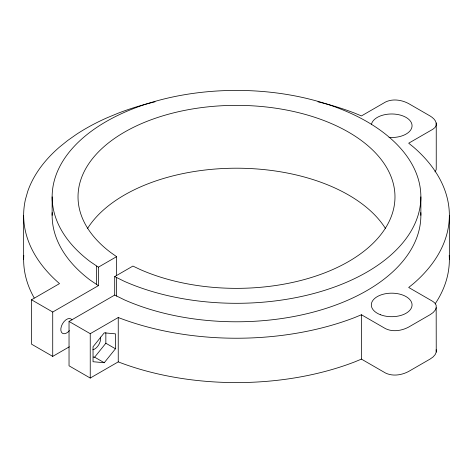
<?xml version="1.0" encoding="UTF-8"?>
<svg xmlns="http://www.w3.org/2000/svg" width="473" height="473" viewBox="0 0 473 473"><rect width="100%" height="100%" fill="white"/><g stroke="black" fill="none" stroke-linecap="round" stroke-linejoin="round"><path stroke-width="0.71" d="M317.957 101.807A212.85 122.885 0 0 1 354.756 113.159L361.437 115.926L385.554 102.002C392.809 98.496 401.595 99.886 408.524 103.528L430.164 116.021C433.386 117.978 436.963 121.189 436.171 125.357L435 127.515L432.807 129.283L408.69 143.207L413.479 147.068A212.85 122.885 0 0 1 413.479 283.611L408.69 287.472L432.807 301.396L435 303.163L436.171 305.316L436.242 352.078L435.207 354.537L433.132 356.908L430.164 359.025L408.524 371.518C401.595 375.16 392.809 376.549 385.554 373.043L361.437 359.119L354.756 361.88A212.85 122.885 0 0 1 118.244 361.88L90.242 378.051L69.034 365.806L69.034 321.439L114.703 295.075L124.263 299.787A184.369 106.449 0 0 0 320.203 310.182A184.369 106.449 0 0 0 420.81 212.554M436.242 307.71L435.207 310.176L433.132 312.541L430.164 314.657L408.524 327.15C401.595 330.793 392.809 332.182 385.554 328.676L361.437 314.752L354.756 317.519A212.85 122.885 0 0 1 118.244 317.519L90.242 333.684L69.034 321.439M435 171.882L436.171 169.724L436.242 167.336L436.242 122.968M93.24 357.056L94.641 357.18L105.846 343.238L105.846 332.566M104.243 362.726L115.453 348.784L115.453 333.843L104.243 332.844L93.039 346.786L93.039 361.727L104.243 362.726L94.641 357.18M69.33 346.804L52.722 356.388L31.514 344.149L31.514 299.781L59.521 283.611A212.85 122.885 0 0 1 25.471 199.299L27.741 191.364A212.85 122.885 0 0 1 59.521 147.068L67.633 140.528L76.472 134.314A212.85 122.885 0 0 1 106.928 117.848L118.244 113.159A212.85 122.885 0 0 1 155.043 101.807M114.703 276.587L124.263 281.305A184.369 106.449 0 0 0 416.5 219.892A184.369 106.449 0 0 0 196.597 92.933A184.369 106.449 0 0 0 90.231 261.652L98.39 267.174L116.6 256.662L110.765 252.552A158.485 91.502 0 0 1 202.196 107.525A158.485 91.502 0 0 1 391.224 216.658A158.485 91.502 0 0 1 140.02 269.444L132.913 266.074L114.703 276.587L114.703 295.075M31.514 299.781L52.722 312.026L98.39 285.657L98.39 267.174M52.19 212.554A184.369 106.449 0 0 0 90.231 280.14L98.39 285.657M105.846 343.238L115.453 348.784M436.171 349.683L436.242 352.078M449.35 215.339L449.35 259.707M420.869 196.851L420.869 215.339M361.437 314.752L361.437 359.119M118.244 317.519L118.244 361.88M116.6 256.662L116.6 275.658M116.5 277.621L116.5 296.11M96.598 266.133L96.598 284.622M90.242 333.684L90.242 378.051M52.722 312.026L52.722 356.388M52.131 196.851L52.131 215.339M23.65 215.339L23.65 259.707M371.476 124.21A20.374 11.766 0 0 1 394.34 114.082A20.374 11.766 0 0 1 411.882 127.284A20.374 11.766 0 0 1 389.019 137.412M69.43 330.639A8.366 4.831 -60 0 1 61.466 332.283A8.366 4.831 -60 0 1 64.026 321.61A8.366 4.831 -60 0 1 71.985 319.967M449.214 255.319A212.85 122.885 0 0 1 435.136 303.861M34.21 297.937A212.85 122.885 0 0 1 23.786 255.319M100.323 337.078A8.366 4.831 -60 0 1 98.751 344.77A8.366 4.831 -60 0 1 92.832 349.784M87.458 228.601A158.485 91.502 0 0 1 236.5 168.205A158.485 91.502 0 0 1 385.542 228.601M380.357 314.711A20.374 11.766 0 0 0 412.013 305.7A20.374 11.766 0 0 0 382.669 294.383A20.374 11.766 0 0 0 380.357 314.711"/></g></svg>
